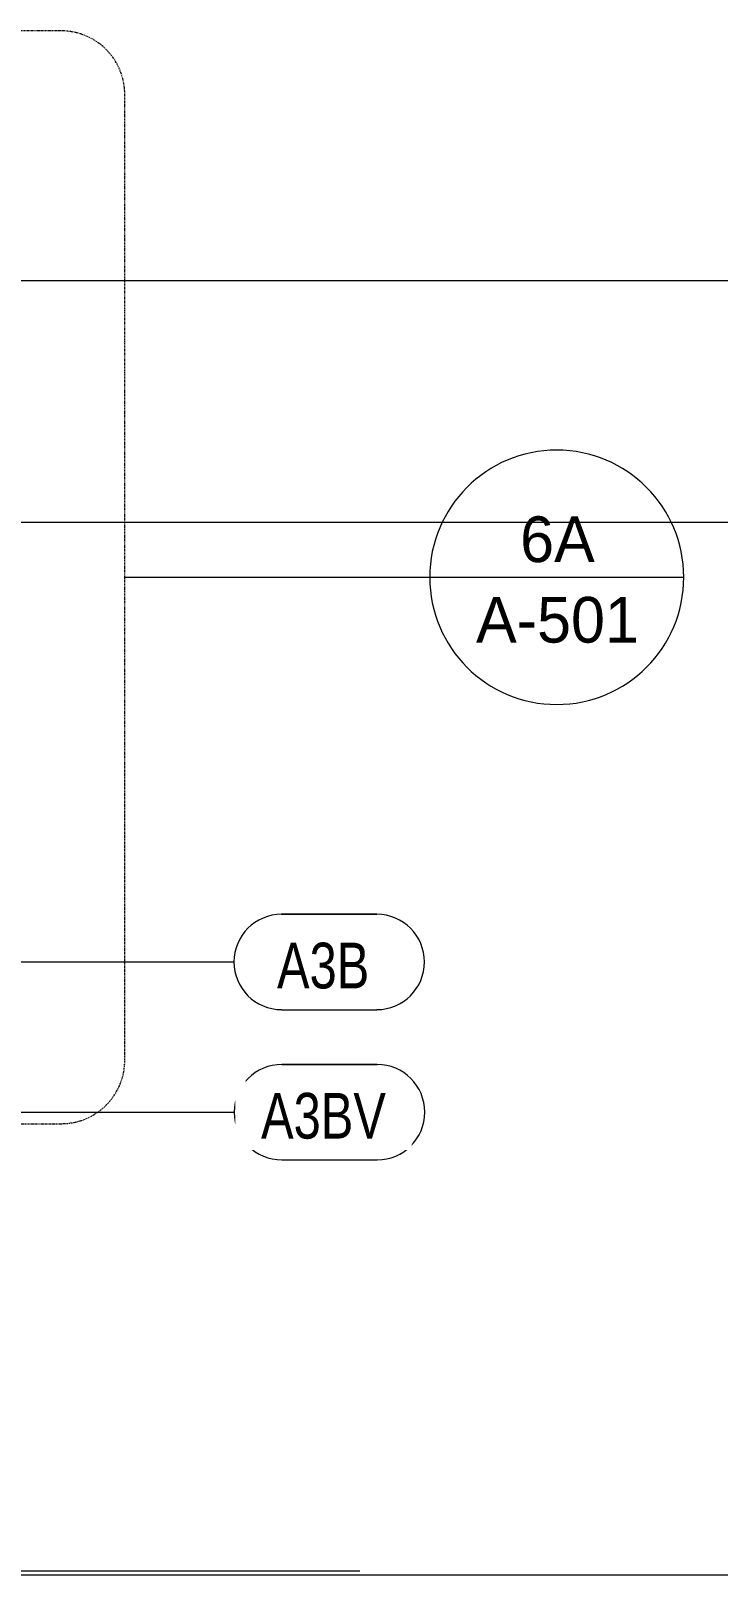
# Model space of a CAD drawing. Header units: inches. Extents: x 21568 to 24810, y -23559 to -20467.
# Drawn here: x 24250.1 to 24379.9, y -22787.3 to -22495.9 of the extents above; entities that cross this region are included whole.
import ezdxf

# ---------------------------------------------------------------- set-up
doc = ezdxf.new("R2010")
doc.units = ezdxf.units.IN
doc.header["$MEASUREMENT"] = 0
doc.linetypes.add('Dash Dot 3_16_', pattern=[0.3125, 0.1875, -0.0625, 0, -0.0625])
doc.linetypes.add('Grid Line 1_2_', pattern=[0.875, 0.5, -0.125, 0.125, -0.125])
for name, color, linetype, lineweight in [('A-ANNO-SYMB', 150, 'Continuous', 9), ('A-WALL', 113, 'Continuous', 20), ('A-WALL-IDEN', 211, 'Continuous', 9), ('G-ANNO-SYMB', 111, 'Continuous', 9), ('S-GRID', 1, 'Continuous', 9)]:
    doc.layers.add(name, color=color, linetype=linetype, lineweight=lineweight)
doc.styles.add('Century Gothic', font='GOTHIC.TTF', dxfattribs={"height": 8.622671})
doc.styles.add('Century Gothic_1', font='GOTHIC.TTF', dxfattribs={"width": 0.8, "height": 8.622671})

# ---------------------------------------------------------------- blocks, each defined once
blk = doc.blocks.new('Wall Tag - 1_4_-1369832-Enlarged First Floor Plan _West_')
at = {"layer": 'A-WALL-IDEN', "color": 153}
for p, q in [((-0.0822, 0.0968), (0.1053, 0.0968)), ((0.1053, 0.0968), (-0.0822, 0.0968)), ((-0.0822, -0.0907), (0.1053, -0.0907)), ((-0.0822, -0.0907), (0.1053, -0.0907))]:
    blk.add_line(p, q, dxfattribs=at)
for centre, start, end in [((-0.0822, 0.0031), 90, 270), ((-0.0822, 0.0031), 90, 270), ((0.1053, 0.0031), 270, 90), ((0.1053, 0.0031), 270, 90)]:
    blk.add_arc(centre, 0.0937, start, end, dxfattribs=at)
blk = doc.blocks.new('Floor Plan - Callout Head-19020-Enlarged First Floor Plan _West_')
at = {"layer": 'A-ANNO-SYMB'}
blk.add_line((-0.25, 0), (0.25, 0), dxfattribs=at)
for start, end in [(360, 180), (180, 360)]:
    blk.add_arc((0, 0), 0.25, start, end, dxfattribs=at)

msp = doc.modelspace()

# ---------------------------------------------------------------- linework, layer by layer
at = {"layer": 'A-ANNO-SYMB', "linetype": 'Dash Dot 3_16_'}
for p, q in [((24255.82623, -22495.87332), (24115.99188, -22495.87332)), ((24267.82623, -22690.11185), (24267.82623, -22507.87332)), ((24115.99188, -22702.11185), (24255.82623, -22702.11185))]:
    msp.add_line(p, q, dxfattribs=at)
at = {"layer": 'A-ANNO-SYMB'}
msp.add_line((24267.82623, -22598.99258), (24325.42623, -22598.99258), dxfattribs=at)
at = {"layer": 'A-ANNO-SYMB', "linetype": 'Dash Dot 3_16_'}
for centre, start, end in [((24255.82623, -22507.87332), 0, 90), ((24255.82623, -22690.11185), 270, 0)]:
    msp.add_arc(centre, 12, start, end, dxfattribs=at)
at = {"layer": 'A-WALL', "color": 7}
msp.add_line((24312.22509, -22786.55281), (24244.19009, -22786.55281), dxfattribs=at)
at = {"layer": 'A-WALL-IDEN', "color": 153}
for p, q in [((24243.82773, -22671.59181), (24288.4324, -22671.59181)), ((24243.89023, -22699.94084), (24288.4949, -22699.94084))]:
    msp.add_line(p, q, dxfattribs=at)
at = {"layer": 'G-ANNO-SYMB'}
msp.add_line((24577.89246, -22588.63029), (21856.39913, -22588.63029), dxfattribs=at)
at = {"layer": 'S-GRID', "linetype": 'Grid Line 1_2_'}
for p, q in [((24479.10753, -22543.05281), (21657.56096, -22543.05281)), ((24588.97484, -22543.05281), (21790.20666, -22543.05281)), ((24479.10753, -22787.30281), (21657.56096, -22787.30281)), ((24588.97484, -22787.30281), (21790.20666, -22787.30281))]:
    msp.add_line(p, q, dxfattribs=at)

# ---------------------------------------------------------------- block references
at = {"layer": 'A-ANNO-SYMB', "xscale": 95.99999999999994, "yscale": 95.99999999999994, "zscale": 95.99999999999994}
msp.add_blockref('Floor Plan - Callout Head-19020-Enlarged First Floor Plan _West_', (24349.42623, -22598.99258), dxfattribs=at)
at = {"layer": 'A-WALL-IDEN', "color": 153, "xscale": 95.99999999999994, "yscale": 95.99999999999994, "zscale": 95.99999999999994}
for p in [(24305.32773, -22671.88552), (24305.39023, -22700.23454)]:
    msp.add_blockref('Wall Tag - 1_4_-1369832-Enlarged First Floor Plan _West_', p, dxfattribs=at)

# ---------------------------------------------------------------- texts
at = {"layer": 'A-ANNO-SYMB', "char_height": 8.622671, "attachment_point": 2, "line_spacing_factor": 0.984117, "style": 'Century Gothic'}
for s, insert, width in [('6A', (24349.56465, -22587.50191), 18.468), ('A-501', (24349.56465, -22602.69417), 38.88)]:
    msp.add_mtext(s, dxfattribs=dict(at, insert=insert, width=width))

# ---------------------------------------------------------------- next in the draw order: texts
at = {"layer": 'A-WALL-IDEN', "char_height": 8.622671, "attachment_point": 2, "line_spacing_factor": 0.984117, "style": 'Century Gothic_1', "bg_fill": 3, "box_fill_scale": 1.25, "bg_fill_color": 0, "bg_fill_transparency": 0}
for s, insert, width in [('A3B', (24305.29886, -22667.95118), 21.06), ('A3BV', (24305.36136, -22696.30021), 28.944)]:
    msp.add_mtext(s, dxfattribs=dict(at, insert=insert, width=width))

doc.saveas('drawing.dxf')
